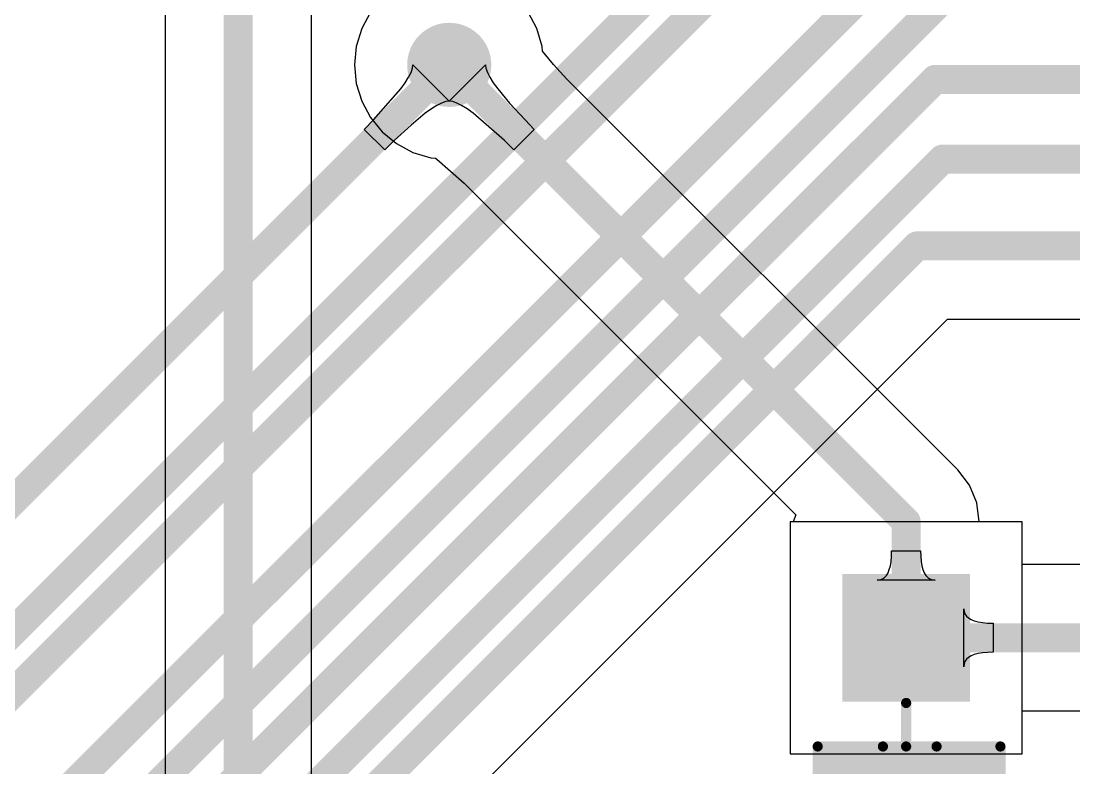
# Model space of a CAD drawing. Header units: millimetres. Extents: x 0 to 190, y 0 to 100.
# Drawn here: x 111.75 to 130.19, y 51.69 to 64.78 of the extents above; entities that cross this region are included whole.
import ezdxf

# ---------------------------------------------------------------- set-up
doc = ezdxf.new("R2010")
doc.units = ezdxf.units.MM
for name, color, linetype in [('BottomLayer', 5, 'Continuous'), ('BottomSolder', 6, 'Continuous'), ('MultiLayer', 9, 'Continuous'), ('PadHoleLayer', 156, 'Continuous'), ('TopLayer', 1, 'Continuous'), ('TopOverlay', 2, 'Continuous'), ('TopSolder', 216, 'Continuous'), ('ViaHoleLayer', 16, 'Continuous')]:
    doc.layers.add(name, color=color, linetype=linetype)

# ---------------------------------------------------------------- blocks, each defined once
blk = doc.blocks.new('DIODE_1A_55')
at = {"layer": 'BottomLayer'}
blk.add_hatch(color=5, dxfattribs=at).paths.add_polyline_path([(-9.906, 1.016), (-7.874, 1.016), (-7.874, -1.016), (-9.906, -1.016)])
h = blk.add_hatch(color=5, dxfattribs=at)
edge = h.paths.add_edge_path()
edge.add_arc((-1.27, 0), 1.016, 0, 360)
at = {"layer": 'BottomSolder'}
blk.add_hatch(color=6, dxfattribs=at).paths.add_polyline_path([(-10.0076, 1.1176), (-7.772399999999999, 1.1176), (-7.772399999999999, -1.1176), (-10.0076, -1.1176)])
h = blk.add_hatch(color=6, dxfattribs=at)
edge = h.paths.add_edge_path()
edge.add_arc((-1.27, 0), 1.1176, 0, 360)
at = {"layer": 'MultiLayer'}
blk.add_hatch(color=9, dxfattribs=at).paths.add_polyline_path([(-9.906, 1.016), (-7.874, 1.016), (-7.874, -1.016), (-9.906, -1.016)])
h = blk.add_hatch(color=9, dxfattribs=at)
edge = h.paths.add_edge_path()
edge.add_arc((-1.27, 0), 1.016, 0, 360)
at = {"layer": 'PadHoleLayer'}
h = blk.add_hatch(color=156, dxfattribs=at)
edge = h.paths.add_edge_path()
edge.add_arc((-8.889999999999999, 0), 0.4445, 0, 360)
h = blk.add_hatch(color=156, dxfattribs=at)
edge = h.paths.add_edge_path()
edge.add_arc((-1.27, 0), 0.4445, 0, 360)
at = {"layer": 'TopLayer'}
blk.add_hatch(color=1, dxfattribs=at).paths.add_polyline_path([(-9.906, 1.016), (-7.874, 1.016), (-7.874, -1.016), (-9.906, -1.016)])
h = blk.add_hatch(color=1, dxfattribs=at)
edge = h.paths.add_edge_path()
edge.add_arc((-1.27, 0), 1.016, 0, 360)
at = {"layer": 'TopOverlay'}
blk.add_hatch(color=2, dxfattribs=at).paths.add_polyline_path([(-6.985, -1.5489936), (-6.476999999999999, -1.5489936), (-6.476999999999999, 1.651), (-6.985, 1.651)])
at = {"layer": 'TopSolder'}
blk.add_hatch(color=216, dxfattribs=at).paths.add_polyline_path([(-10.0076, 1.1176), (-7.772399999999999, 1.1176), (-7.772399999999999, -1.1176), (-10.0076, -1.1176)])
h = blk.add_hatch(color=216, dxfattribs=at)
edge = h.paths.add_edge_path()
edge.add_arc((-1.27, 0), 1.1176, 0, 360)
at = {"layer": 'TopOverlay', "const_width": 0.1778}
for points in [[(-6.985, 0), (-6.985, 1.651)], [(-3.175, 1.651), (-6.985, 1.651)], [(-3.175, -1.5489936), (-3.175, 1.651)], [(-5.9436, -1.27), (-5.9436, 1.1938)], [(-6.985, 0), (-6.985, 0.5334)], [(-6.985, 0), (-7.746999999999999, 0)], [(-6.985, -1.5489936), (-6.985, 0)], [(-6.985, -0.4064), (-6.985, 0)], [(-2.413, 0), (-3.175, 0)], [(-3.175, -1.5489936), (-6.985, -1.5489936)]]:
    blk.add_lwpolyline(points, dxfattribs=at)
at = {"layer": 'TopOverlay', "const_width": 0.08889999999999999}
for points in [[(-7.02945, 1.651, 1), (-6.940549999999999, 1.651, 1)], [(-7.02945, 1.651, 1), (-6.940549999999999, 1.651, 1)], [(-3.21945, 1.651, 1), (-3.13055, 1.651, 1)], [(-3.21945, 1.651, 1), (-3.13055, 1.651, 1)], [(-5.988049999999999, 1.1938, 1), (-5.89915, 1.1938, 1)], [(-7.02945, 0.5334, 1), (-6.940549999999999, 0.5334, 1)], [(-7.79145, 0, 1), (-7.70255, 0, 1)], [(-7.02945, 0, 1), (-6.940549999999999, 0, 1)], [(-7.02945, 0, 1), (-6.940549999999999, 0, 1)], [(-7.02945, 0, 1), (-6.940549999999999, 0, 1)], [(-7.02945, 0, 1), (-6.940549999999999, 0, 1)], [(-7.02945, 0, 1), (-6.940549999999999, 0, 1)], [(-3.21945, 0, 1), (-3.13055, 0, 1)], [(-2.45745, 0, 1), (-2.36855, 0, 1)], [(-7.02945, -0.4064, 1), (-6.940549999999999, -0.4064, 1)], [(-5.988049999999999, -1.27, 1), (-5.89915, -1.27, 1)], [(-7.02945, -1.5489936, 1), (-6.940549999999999, -1.5489936, 1)], [(-7.02945, -1.5489936, 1), (-6.940549999999999, -1.5489936, 1)], [(-3.21945, -1.5489936, 1), (-3.13055, -1.5489936, 1)], [(-3.21945, -1.5489936, 1), (-3.13055, -1.5489936, 1)]]:
    blk.add_lwpolyline(points, format="xyb", close=True, dxfattribs=at)

msp = doc.modelspace()

# ---------------------------------------------------------------- hatches: boundary and pattern name
at = {"layer": 'BottomLayer'}
h = msp.add_hatch(color=5, dxfattribs=at)
edge = h.paths.add_edge_path()
edge.add_arc((119.253, 64.008), 0.635, 0, 360)
at = {"layer": 'BottomSolder'}
h = msp.add_hatch(color=6, dxfattribs=at)
edge = h.paths.add_edge_path()
edge.add_arc((119.253, 64.008), 0.7366, 0, 360)
at = {"layer": 'TopLayer'}
h = msp.add_hatch(color=1, dxfattribs=at)
edge = h.paths.add_edge_path()
edge.add_arc((119.253, 64.008), 0.635, 0, 360)
at = {"layer": 'TopSolder'}
h = msp.add_hatch(color=216, dxfattribs=at)
edge = h.paths.add_edge_path()
edge.add_arc((119.253, 64.008), 0.7366, 0, 360)
at = {"layer": 'ViaHoleLayer'}
h = msp.add_hatch(color=16, dxfattribs=at)
edge = h.paths.add_edge_path()
edge.add_arc((119.253, 64.008), 0.3556, 0, 360)

# ---------------------------------------------------------------- linework, layer by layer
at = {"layer": 'BottomLayer'}
for p, q in [((118.6094275, 63.94734734), (118.618, 64.00839624)), ((118.618, 64.00839624), (119.25339624, 63.373)), ((118.54105324, 63.79059378), (118.58377858, 63.87474652)), ((118.58377858, 63.87474652), (118.6094275, 63.94734734)), ((118.40437584, 63.58763), (118.48125148, 63.69488911999999)), ((118.48125148, 63.69488911999999), (118.54105324, 63.79059378)), ((117.92610146, 63.04307432), (118.40437584, 63.58763)), ((119.03559378, 63.29605324), (118.93988912, 63.23625147999999)), ((119.11974652, 63.33877858), (119.03559378, 63.29605324)), ((119.19234734, 63.3644275), (119.11974652, 63.33877858)), ((119.25339624, 63.373), (119.19234734, 63.3644275)), ((118.83263, 63.15937584), (118.58345854, 62.95439021999999)), ((118.93988912, 63.23625147999999), (118.83263, 63.15937584)), ((117.76384118, 62.87805306), (117.92610146, 63.04307432)), ((118.12305306, 62.51884118), (117.76384118, 62.87805306)), ((118.58345854, 62.95439021999999), (118.28807432, 62.68110145999999)), ((118.28807432, 62.68110145999999), (118.12305306, 62.51884118)), ((100.15440472, 31.73322584), (127.97719388, 59.556015)), ((127.97719388, 59.556015), (162.73453102, 59.556015)), ((129.286, 56.007), (125.222, 56.007)), ((125.222, 56.007), (125.222, 51.943)), ((129.286, 55.25595755999999), (129.286, 56.007)), ((141.351, 55.25595755999999), (129.286, 55.25595755999999)), ((128.263904, 53.467), (128.263904, 54.483)), ((128.263904, 54.483), (128.26901448, 54.43474)), ((128.26901448, 54.43474), (128.28434592, 54.39156)), ((128.28434592, 54.39156), (128.30989832, 54.35345999999999)), ((128.30989832, 54.35345999999999), (128.34567168, 54.32043999999999)), ((128.34567168, 54.32043999999999), (128.391666, 54.2925)), ((128.391666, 54.2925), (128.44788128, 54.26964)), ((128.44788128, 54.26964), (128.51431752, 54.25185999999999)), ((128.51431752, 54.25185999999999), (128.59097472, 54.23916)), ((128.59097472, 54.23916), (128.67785288, 54.23154)), ((128.67785288, 54.23154), (128.774952, 54.22899999999999)), ((128.774952, 54.22899999999999), (128.774952, 53.721)), ((128.391666, 53.65749999999999), (128.34567168, 53.62956)), ((128.44788128, 53.68035999999999), (128.391666, 53.65749999999999)), ((128.51431752, 53.69814), (128.44788128, 53.68035999999999)), ((128.59097472, 53.71083999999999), (128.51431752, 53.69814)), ((128.67785288, 53.71846), (128.59097472, 53.71083999999999)), ((128.774952, 53.721), (128.67785288, 53.71846)), ((128.26901448, 53.51526), (128.263904, 53.467)), ((128.28434592, 53.55844), (128.26901448, 53.51526)), ((128.30989832, 53.59654), (128.28434592, 53.55844)), ((128.34567168, 53.62956), (128.30989832, 53.59654)), ((129.286, 51.943), (129.286, 52.69404244)), ((129.286, 52.69404244), (141.351, 52.69404244)), ((125.222, 51.943), (129.286, 51.943))]:
    msp.add_line(p, q, dxfattribs=at)
at = {"layer": 'BottomLayer', "const_width": 0.508}
for points in [[(99.70699895999999, 42.17599895999999), (126.619, 69.08800000000001)], [(100.02262952, 41.41399895999999), (126.55363056, 67.945)], [(97.60573824, 36.34600046), (127.68073778, 66.421)], [(98.32200046, 35.58400046), (127.889, 65.151)], [(99.44099999999999, 44.196), (119.253, 64.008)], [(98.83000046, 34.82200046), (127.762, 63.75399999999999)], [(127.762, 63.75399999999999), (161.29, 63.75399999999999)], [(99.314, 33.782), (127.889, 62.357)], [(127.889, 62.357), (162.433, 62.357)], [(99.24863056, 32.639), (127.44660312, 60.83697255999999)], [(127.44660312, 60.83697255999999), (163.45297002, 60.83697255999999)], [(127.254, 53.97499999999999), (143.256, 53.97499999999999)]]:
    msp.add_lwpolyline(points, dxfattribs=at)
at = {"layer": 'BottomLayer', "const_width": 0.254}
for points in [[(119.126, 64.008, 1), (119.38, 64.008, 1)], [(127.635, 63.75399999999999, 1), (127.889, 63.75399999999999, 1)], [(127.635, 63.75399999999999, 1), (127.889, 63.75399999999999, 1)], [(127.762, 62.357, 1), (128.016, 62.357, 1)], [(127.762, 62.357, 1), (128.016, 62.357, 1)], [(127.31960312, 60.83697255999999, 1), (127.57360312, 60.83697255999999, 1)], [(127.31960312, 60.83697255999999, 1), (127.57360312, 60.83697255999999, 1)], [(127.127, 53.97499999999999, 1), (127.381, 53.97499999999999, 1)]]:
    msp.add_lwpolyline(points, format="xyb", close=True, dxfattribs=at)
at = {"layer": 'TopLayer'}
for p, q in [((116.8389586, 42.01334498), (116.8389586, 74.00941764)), ((114.27704348, 73.47882688), (114.27704348, 43.68228246)), ((117.8736022, 64.92968472), (117.72029542, 64.64286792)), ((120.78570458, 64.64286792), (120.6323978, 64.92968472)), ((117.72029542, 64.64286792), (117.6258887, 64.33165188)), ((120.8801113, 64.33165188), (120.78570458, 64.64286792)), ((117.6258887, 64.33165188), (117.5940117, 64.008)), ((120.88822914, 64.24923903999999), (120.8801113, 64.33165188)), ((120.91467816, 64.21233538), (120.88822914, 64.24923903999999)), ((121.07905934, 64.01251866), (120.91467816, 64.21233538)), ((117.5940117, 64.008), (117.6258887, 63.68434812)), ((119.25260376, 63.373), (119.888, 64.00839624)), ((119.888, 64.00839624), (119.8965725, 63.94734734)), ((121.31444876, 63.75809955999999), (121.07905934, 64.01251866)), ((119.8965725, 63.94734734), (119.92222142, 63.87474652)), ((119.92222142, 63.87474652), (119.96494676, 63.79059378)), ((117.6258887, 63.68434812), (117.72029542, 63.37313208)), ((119.96494676, 63.79059378), (120.02474852, 63.69488911999999)), ((120.02474852, 63.69488911999999), (120.10162416, 63.58763)), ((128.15977416, 56.91277415999999), (121.31444876, 63.75809955999999)), ((120.10162416, 63.58763), (120.30660978, 63.33845854)), ((117.72029542, 63.37313208), (117.8736022, 63.08631527999999)), ((119.31365266, 63.3644275), (119.25260376, 63.373)), ((119.38625348, 63.33877858), (119.31365266, 63.3644275)), ((119.47040622, 63.29605324), (119.38625348, 63.33877858)), ((119.56611088, 63.23625147999999), (119.47040622, 63.29605324)), ((120.30660978, 63.33845854), (120.57989854, 63.04307432)), ((117.8736022, 63.08631527999999), (118.07991878, 62.83491878)), ((119.67337, 63.15937584), (119.56611088, 63.23625147999999)), ((120.21792568, 62.68110145999999), (119.67337, 63.15937584)), ((120.74215882, 62.87805306), (120.38294694, 62.51884118)), ((120.57989854, 63.04307432), (120.74215882, 62.87805306)), ((118.07991878, 62.83491878), (118.33131528, 62.6286022)), ((118.33131528, 62.6286022), (118.61813208, 62.47529541999999)), ((120.38294694, 62.51884118), (120.21792568, 62.68110145999999)), ((118.61813208, 62.47529541999999), (118.92934812, 62.3808887)), ((118.92934812, 62.3808887), (119.01176096, 62.37277086)), ((119.01176096, 62.37277086), (119.03520008, 62.3559713)), ((119.03520008, 62.3559713), (119.5140104, 61.93544128)), ((119.5140104, 61.93544128), (125.32511892, 56.12433275999999)), ((128.36334246, 56.64747878), (128.15977416, 56.91277415999999)), ((128.4913102, 56.33853604), (128.36334246, 56.64747878)), ((128.53495756, 56.007), (128.4913102, 56.33853604)), ((125.32511892, 56.12433275999999), (125.27651602, 56.007)), ((125.27651602, 56.007), (125.222, 56.007)), ((125.222, 56.007), (125.222, 51.943)), ((129.286, 56.007), (128.53495756, 56.007)), ((129.286, 51.943), (129.286, 56.007)), ((126.98984, 55.31197472), (126.99746, 55.39885288)), ((126.99746, 55.39885288), (127, 55.495952)), ((127, 55.495952), (127.508, 55.495952)), ((127.508, 55.495952), (127.51054, 55.39885288)), ((127.51054, 55.39885288), (127.51816, 55.31197472)), ((126.9365, 55.112666), (126.95936, 55.16888127999999)), ((126.95936, 55.16888127999999), (126.97714, 55.23531752)), ((126.97714, 55.23531752), (126.98984, 55.31197472)), ((127.51816, 55.31197472), (127.53086, 55.23531752)), ((127.53086, 55.23531752), (127.54864, 55.16888127999999)), ((127.54864, 55.16888127999999), (127.5715, 55.112666)), ((126.746, 54.98490399999999), (126.79426, 54.99001448)), ((127.762, 54.98490399999999), (126.746, 54.98490399999999)), ((126.79426, 54.99001448), (126.83744, 55.00534592)), ((126.83744, 55.00534592), (126.87554, 55.03089832)), ((126.87554, 55.03089832), (126.90856, 55.06667168)), ((126.90856, 55.06667168), (126.9365, 55.112666)), ((127.5715, 55.112666), (127.59944, 55.06667168)), ((127.59944, 55.06667168), (127.63246, 55.03089832)), ((127.63246, 55.03089832), (127.67056, 55.00534592)), ((127.67056, 55.00534592), (127.71374, 54.99001448)), ((127.71374, 54.99001448), (127.762, 54.98490399999999)), ((125.222, 51.943), (129.286, 51.943))]:
    msp.add_line(p, q, dxfattribs=at)
at = {"layer": 'TopLayer', "const_width": 0.508}
for points in [[(115.55800104, 41.48275422), (115.55800104, 74.00941764)], [(119.253, 64.008), (127.254, 56.007)], [(127.254, 53.97499999999999), (127.254, 56.007)]]:
    msp.add_lwpolyline(points, dxfattribs=at)
at = {"layer": 'TopLayer', "const_width": 0.254}
for points in [[(119.126, 64.008, 1), (119.38, 64.008, 1)], [(127.127, 56.007, 1), (127.381, 56.007, 1)], [(127.127, 56.007, 1), (127.381, 56.007, 1)], [(127.127, 53.97499999999999, 1), (127.381, 53.97499999999999, 1)]]:
    msp.add_lwpolyline(points, format="xyb", close=True, dxfattribs=at)

# ---------------------------------------------------------------- block references
at = {"rotation": 270}
msp.add_blockref('DIODE_1A_55', (127.254, 45.08499999999999), dxfattribs=at)

doc.saveas('drawing.dxf')
